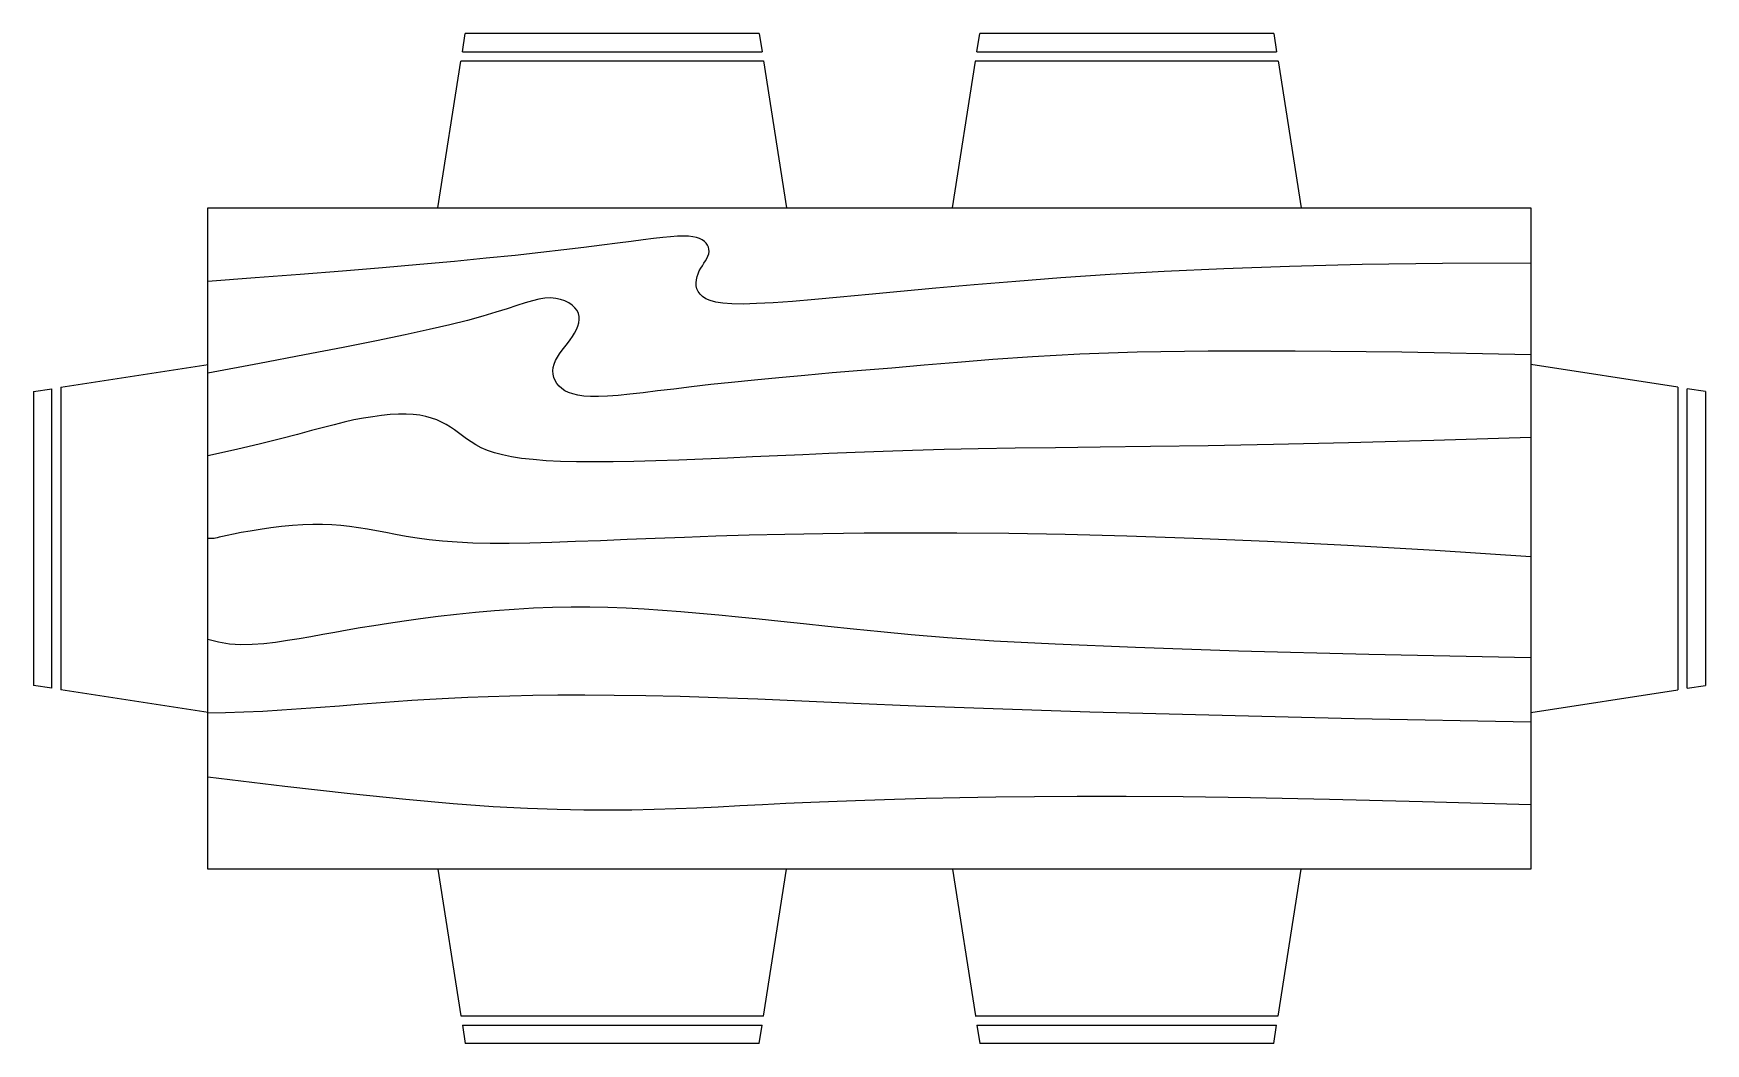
# Model space of a CAD drawing. Header units: millimetres. Extents: x 1526.93 to 1528.75, y 1335.06 to 1336.16.
import ezdxf

# ---------------------------------------------------------------- set-up
doc = ezdxf.new("R2010")
doc.units = ezdxf.units.MM
doc.layers.add('Varandas_e_Piscinas', color=2, linetype='Continuous')

msp = doc.modelspace()

# ---------------------------------------------------------------- linework, layer by layer
at = {"layer": 'Varandas_e_Piscinas'}
for p, q in [((1527.3932, 1336.1384), (1527.3963, 1336.1584)), ((1527.7163, 1336.1584), (1527.3963, 1336.1584)), ((1527.7163, 1336.1584), (1527.7195, 1336.1385)), ((1527.9532, 1336.1384), (1527.9563, 1336.1584)), ((1528.2763, 1336.1584), (1527.9563, 1336.1584)), ((1528.2763, 1336.1584), (1528.2795, 1336.1385)), ((1527.3932, 1336.1384), (1527.7194, 1336.1384)), ((1527.9532, 1336.1384), (1528.2794, 1336.1384)), ((1527.3666, 1335.9684), (1527.3916, 1336.1284)), ((1527.7209, 1336.1284), (1527.3915, 1336.1284)), ((1527.721, 1336.1285), (1527.746, 1335.9684)), ((1527.9266, 1335.9684), (1527.9516, 1336.1284)), ((1528.2809, 1336.1284), (1527.9515, 1336.1284)), ((1528.281, 1336.1285), (1528.306, 1335.9684)), ((1527.1163, 1335.9684), (1528.5563, 1335.9684)), ((1527.1163, 1335.2484), (1527.1163, 1335.9684)), ((1528.5563, 1335.9684), (1528.5563, 1335.2484)), ((1526.9563, 1335.7731), (1527.1164, 1335.7981)), ((1528.7163, 1335.7731), (1528.5563, 1335.7981)), ((1526.9263, 1335.7684), (1526.9463, 1335.7716)), ((1526.9463, 1335.4453), (1526.9463, 1335.7715)), ((1526.9563, 1335.7731), (1526.9563, 1335.4437)), ((1528.7163, 1335.7731), (1528.7163, 1335.4437)), ((1528.7463, 1335.7684), (1528.7263, 1335.7716)), ((1528.7263, 1335.4453), (1528.7263, 1335.7715)), ((1526.9263, 1335.7684), (1526.9263, 1335.4484)), ((1528.7463, 1335.7684), (1528.7463, 1335.4484)), ((1526.9463, 1335.4453), (1526.9263, 1335.4484)), ((1527.1164, 1335.4188), (1526.9563, 1335.4438)), ((1528.5563, 1335.4188), (1528.7163, 1335.4438)), ((1528.7263, 1335.4453), (1528.7463, 1335.4484)), ((1528.5563, 1335.2484), (1527.1163, 1335.2484)), ((1527.3666, 1335.2485), (1527.3916, 1335.0885)), ((1527.721, 1335.0884), (1527.746, 1335.2485)), ((1527.9266, 1335.2485), (1527.9516, 1335.0885)), ((1528.281, 1335.0884), (1528.306, 1335.2485)), ((1527.7209, 1335.0884), (1527.3915, 1335.0884)), ((1528.2809, 1335.0884), (1527.9515, 1335.0884)), ((1527.3932, 1335.0785), (1527.3963, 1335.0584)), ((1527.3932, 1335.0784), (1527.7194, 1335.0784)), ((1527.7163, 1335.0584), (1527.7195, 1335.0784)), ((1527.9532, 1335.0785), (1527.9563, 1335.0584)), ((1527.9532, 1335.0784), (1528.2794, 1335.0784)), ((1528.2763, 1335.0584), (1528.2795, 1335.0784)), ((1527.7163, 1335.0584), (1527.3963, 1335.0584)), ((1528.2763, 1335.0584), (1527.9563, 1335.0584))]:
    msp.add_line(p, q, dxfattribs=at)
for points in [[(1528.5563, 1335.9084), (1528.4599, 1335.908), (1528.3725, 1335.9067), (1528.2934, 1335.9048), (1528.2219, 1335.9022), (1528.1571, 1335.8992), (1528.0982, 1335.8958), (1528.0446, 1335.8922), (1527.9955, 1335.8884), (1527.9501, 1335.8847), (1527.9084, 1335.8811), (1527.8702, 1335.8775), (1527.8356, 1335.8743), (1527.8044, 1335.8713), (1527.7767, 1335.8688), (1527.7524, 1335.8667), (1527.7313, 1335.8651), (1527.7135, 1335.8642), (1527.6987, 1335.8638), (1527.6866, 1335.864), (1527.6767, 1335.8647), (1527.669, 1335.8659), (1527.6629, 1335.8675), (1527.6582, 1335.8694), (1527.6547, 1335.8718), (1527.6519, 1335.8744), (1527.6499, 1335.8773), (1527.6485, 1335.8804), (1527.6478, 1335.8837), (1527.6476, 1335.887), (1527.6479, 1335.8903), (1527.6486, 1335.8936), (1527.6497, 1335.8968), (1527.6511, 1335.8998), (1527.6527, 1335.9027), (1527.6544, 1335.9055), (1527.6561, 1335.9082), (1527.6578, 1335.9109), (1527.6593, 1335.9134), (1527.6605, 1335.9159), (1527.6613, 1335.9184), (1527.6617, 1335.9209), (1527.6616, 1335.9234), (1527.6611, 1335.9258), (1527.6601, 1335.928), (1527.6586, 1335.9301), (1527.6566, 1335.932), (1527.6542, 1335.9337), (1527.6513, 1335.9351), (1527.648, 1335.9362), (1527.644, 1335.937), (1527.6393, 1335.9375), (1527.6338, 1335.9376), (1527.6274, 1335.9375), (1527.6199, 1335.937), (1527.6113, 1335.9362), (1527.6013, 1335.9351), (1527.59, 1335.9337), (1527.5769, 1335.932), (1527.562, 1335.93), (1527.545, 1335.9278), (1527.5255, 1335.9254), (1527.5035, 1335.9227), (1527.4785, 1335.9198), (1527.4505, 1335.9168), (1527.4192, 1335.9136), (1527.3846, 1335.9102), (1527.3469, 1335.9068), (1527.3062, 1335.9032), (1527.2627, 1335.8996), (1527.2165, 1335.8959), (1527.1676, 1335.8922), (1527.1163, 1335.8884)], [(1528.5563, 1335.8084), (1528.4159, 1335.8113), (1528.2998, 1335.8125), (1528.2048, 1335.8124), (1528.1277, 1335.8112), (1528.0651, 1335.809), (1528.0139, 1335.8063), (1527.9706, 1335.8033), (1527.9322, 1335.8001), (1527.8957, 1335.7971), (1527.8608, 1335.7941), (1527.8275, 1335.7914), (1527.7958, 1335.7887), (1527.7658, 1335.786), (1527.7375, 1335.7835), (1527.711, 1335.7809), (1527.6863, 1335.7784), (1527.6635, 1335.776), (1527.6425, 1335.7735), (1527.6233, 1335.7712), (1527.6057, 1335.7691), (1527.5898, 1335.7672), (1527.5755, 1335.7656), (1527.5627, 1335.7643), (1527.5513, 1335.7634), (1527.5414, 1335.7631), (1527.5327, 1335.7631), (1527.5253, 1335.7636), (1527.5188, 1335.7645), (1527.5133, 1335.7658), (1527.5087, 1335.7674), (1527.5047, 1335.7694), (1527.5013, 1335.7718), (1527.4984, 1335.7744), (1527.496, 1335.7774), (1527.4942, 1335.7805), (1527.4928, 1335.7839), (1527.492, 1335.7874), (1527.4917, 1335.791), (1527.4921, 1335.7947), (1527.493, 1335.7984), (1527.4945, 1335.8022), (1527.4966, 1335.8059), (1527.499, 1335.8097), (1527.5017, 1335.8134), (1527.5046, 1335.8172), (1527.5075, 1335.8209), (1527.5104, 1335.8247), (1527.513, 1335.8284), (1527.5153, 1335.8322), (1527.5173, 1335.8359), (1527.5188, 1335.8396), (1527.5199, 1335.8432), (1527.5204, 1335.8468), (1527.5203, 1335.8502), (1527.5195, 1335.8536), (1527.518, 1335.8568), (1527.5157, 1335.8598), (1527.5128, 1335.8626), (1527.5091, 1335.8651), (1527.5049, 1335.8672), (1527.5001, 1335.8688), (1527.4948, 1335.8699), (1527.4891, 1335.8704), (1527.483, 1335.8701), (1527.4765, 1335.8691), (1527.4695, 1335.8674), (1527.4616, 1335.865), (1527.4525, 1335.8621), (1527.4419, 1335.8586), (1527.4297, 1335.8548), (1527.4154, 1335.8505), (1527.3988, 1335.8459), (1527.3796, 1335.8411), (1527.3572, 1335.8359), (1527.3308, 1335.8302), (1527.2998, 1335.8238), (1527.2635, 1335.8165), (1527.2213, 1335.8083), (1527.1725, 1335.799), (1527.1163, 1335.7884)], [(1528.5563, 1335.7184), (1528.4506, 1335.7151), (1528.3577, 1335.7126), (1528.2762, 1335.7108), (1528.2049, 1335.7095), (1528.1423, 1335.7086), (1528.0873, 1335.7079), (1528.0386, 1335.7073), (1527.9947, 1335.7068), (1527.9545, 1335.7061), (1527.9175, 1335.7052), (1527.8832, 1335.7043), (1527.8511, 1335.7032), (1527.8209, 1335.7021), (1527.7919, 1335.7009), (1527.7639, 1335.6997), (1527.7363, 1335.6984), (1527.7089, 1335.6972), (1527.6816, 1335.696), (1527.6549, 1335.6949), (1527.6288, 1335.6939), (1527.6037, 1335.693), (1527.5798, 1335.6924), (1527.5572, 1335.6919), (1527.5363, 1335.6918), (1527.5173, 1335.6919), (1527.5, 1335.6924), (1527.4843, 1335.6932), (1527.4703, 1335.6943), (1527.4577, 1335.6957), (1527.4466, 1335.6974), (1527.4367, 1335.6994), (1527.428, 1335.7018), (1527.4204, 1335.7044), (1527.4137, 1335.7073), (1527.4078, 1335.7104), (1527.4026, 1335.7137), (1527.3978, 1335.717), (1527.3933, 1335.7203), (1527.389, 1335.7236), (1527.3847, 1335.7268), (1527.3802, 1335.7298), (1527.3755, 1335.7327), (1527.3706, 1335.7353), (1527.3653, 1335.7376), (1527.3596, 1335.7396), (1527.3535, 1335.7413), (1527.3469, 1335.7426), (1527.3397, 1335.7434), (1527.3319, 1335.7438), (1527.3235, 1335.7438), (1527.3146, 1335.7433), (1527.3053, 1335.7424), (1527.2956, 1335.7411), (1527.2855, 1335.7395), (1527.2752, 1335.7375), (1527.2647, 1335.7351), (1527.2538, 1335.7324), (1527.2422, 1335.7294), (1527.229, 1335.7259), (1527.2136, 1335.7218), (1527.1953, 1335.7171), (1527.1735, 1335.7117), (1527.1474, 1335.7055), (1527.1163, 1335.6984)], [(1528.5563, 1335.5884), (1528.4522, 1335.5953), (1528.3567, 1335.6008), (1528.2694, 1335.6052), (1528.1895, 1335.6086), (1528.1163, 1335.611), (1528.0494, 1335.6127), (1527.9879, 1335.6138), (1527.9313, 1335.6143), (1527.879, 1335.6144), (1527.8306, 1335.6142), (1527.7857, 1335.6137), (1527.744, 1335.6129), (1527.7053, 1335.612), (1527.6691, 1335.6109), (1527.6351, 1335.6097), (1527.603, 1335.6084), (1527.5725, 1335.6072), (1527.5436, 1335.606), (1527.5164, 1335.605), (1527.4907, 1335.6041), (1527.4667, 1335.6034), (1527.4443, 1335.6031), (1527.4236, 1335.603), (1527.4047, 1335.6034), (1527.3874, 1335.6043), (1527.3716, 1335.6055), (1527.3572, 1335.6071), (1527.344, 1335.6089), (1527.3319, 1335.6108), (1527.3205, 1335.6128), (1527.3098, 1335.6148), (1527.2997, 1335.6168), (1527.2898, 1335.6186), (1527.2801, 1335.6202), (1527.2705, 1335.6215), (1527.2609, 1335.6226), (1527.2511, 1335.6234), (1527.2411, 1335.6238), (1527.2306, 1335.6238), (1527.2197, 1335.6234), (1527.2082, 1335.6226), (1527.1963, 1335.6214), (1527.1846, 1335.6199), (1527.1731, 1335.6182), (1527.1623, 1335.6165), (1527.1525, 1335.6148), (1527.144, 1335.6132), (1527.1372, 1335.6118), (1527.1321, 1335.6107), (1527.1286, 1335.6099), (1527.1263, 1335.6093), (1527.1246, 1335.6089), (1527.1231, 1335.6086), (1527.1216, 1335.6085), (1527.1194, 1335.6085), (1527.1163, 1335.6084)], [(1528.5563, 1335.4784), (1528.38, 1335.4822), (1528.238, 1335.4859), (1528.1257, 1335.4896), (1528.0385, 1335.4932), (1527.9718, 1335.4968), (1527.9211, 1335.5002), (1527.8816, 1335.5036), (1527.8488, 1335.5068), (1527.8189, 1335.5098), (1527.7909, 1335.5127), (1527.7646, 1335.5155), (1527.7398, 1335.518), (1527.7162, 1335.5205), (1527.6938, 1335.5227), (1527.6722, 1335.5248), (1527.6513, 1335.5268), (1527.6309, 1335.5286), (1527.6109, 1335.5302), (1527.591, 1335.5315), (1527.5713, 1335.5326), (1527.5516, 1335.5334), (1527.5318, 1335.5338), (1527.5117, 1335.5338), (1527.4913, 1335.5334), (1527.4705, 1335.5326), (1527.4494, 1335.5313), (1527.4283, 1335.5297), (1527.4074, 1335.5278), (1527.3868, 1335.5257), (1527.3669, 1335.5234), (1527.3478, 1335.5209), (1527.3297, 1335.5184), (1527.3128, 1335.5159), (1527.2969, 1335.5135), (1527.282, 1335.511), (1527.2679, 1335.5086), (1527.2543, 1335.5061), (1527.2412, 1335.5038), (1527.2283, 1335.5015), (1527.2155, 1335.4993), (1527.2027, 1335.4972), (1527.1898, 1335.4953), (1527.177, 1335.4938), (1527.1644, 1335.4929), (1527.1519, 1335.4928), (1527.1397, 1335.4935), (1527.1278, 1335.4954), (1527.1163, 1335.4984)], [(1528.5563, 1335.4084), (1528.3644, 1335.4122), (1528.2057, 1335.4159), (1528.076, 1335.4194), (1527.9711, 1335.4228), (1527.8868, 1335.426), (1527.8188, 1335.4288), (1527.7628, 1335.4313), (1527.7147, 1335.4334), (1527.6708, 1335.4351), (1527.6303, 1335.4363), (1527.5929, 1335.4371), (1527.5584, 1335.4376), (1527.5266, 1335.4378), (1527.4972, 1335.4377), (1527.4699, 1335.4373), (1527.4447, 1335.4368), (1527.4211, 1335.4361), (1527.399, 1335.4352), (1527.378, 1335.4342), (1527.3578, 1335.4331), (1527.3382, 1335.4319), (1527.3188, 1335.4306), (1527.2994, 1335.4291), (1527.2797, 1335.4276), (1527.2594, 1335.426), (1527.2387, 1335.4244), (1527.2177, 1335.4229), (1527.1967, 1335.4215), (1527.1759, 1335.4202), (1527.1554, 1335.4193), (1527.1355, 1335.4187), (1527.1163, 1335.4184)], [(1528.5563, 1335.3184), (1528.4381, 1335.3217), (1528.337, 1335.3242), (1528.251, 1335.3259), (1528.1779, 1335.327), (1528.1157, 1335.3275), (1528.0624, 1335.3276), (1528.0158, 1335.3273), (1527.9738, 1335.3268), (1527.9348, 1335.3261), (1527.8981, 1335.3252), (1527.8637, 1335.3243), (1527.8314, 1335.3232), (1527.801, 1335.3221), (1527.7724, 1335.3209), (1527.7453, 1335.3197), (1527.7197, 1335.3184), (1527.6952, 1335.3172), (1527.6716, 1335.316), (1527.6485, 1335.3149), (1527.6254, 1335.314), (1527.6019, 1335.3132), (1527.5778, 1335.3127), (1527.5524, 1335.3125), (1527.5255, 1335.3126), (1527.4965, 1335.3132), (1527.464, 1335.3143), (1527.4267, 1335.3164), (1527.3831, 1335.3196), (1527.3317, 1335.3241), (1527.2711, 1335.3303), (1527.1998, 1335.3383), (1527.1163, 1335.3484)]]:
    msp.add_lwpolyline(points, dxfattribs=at)

doc.saveas('drawing.dxf')
